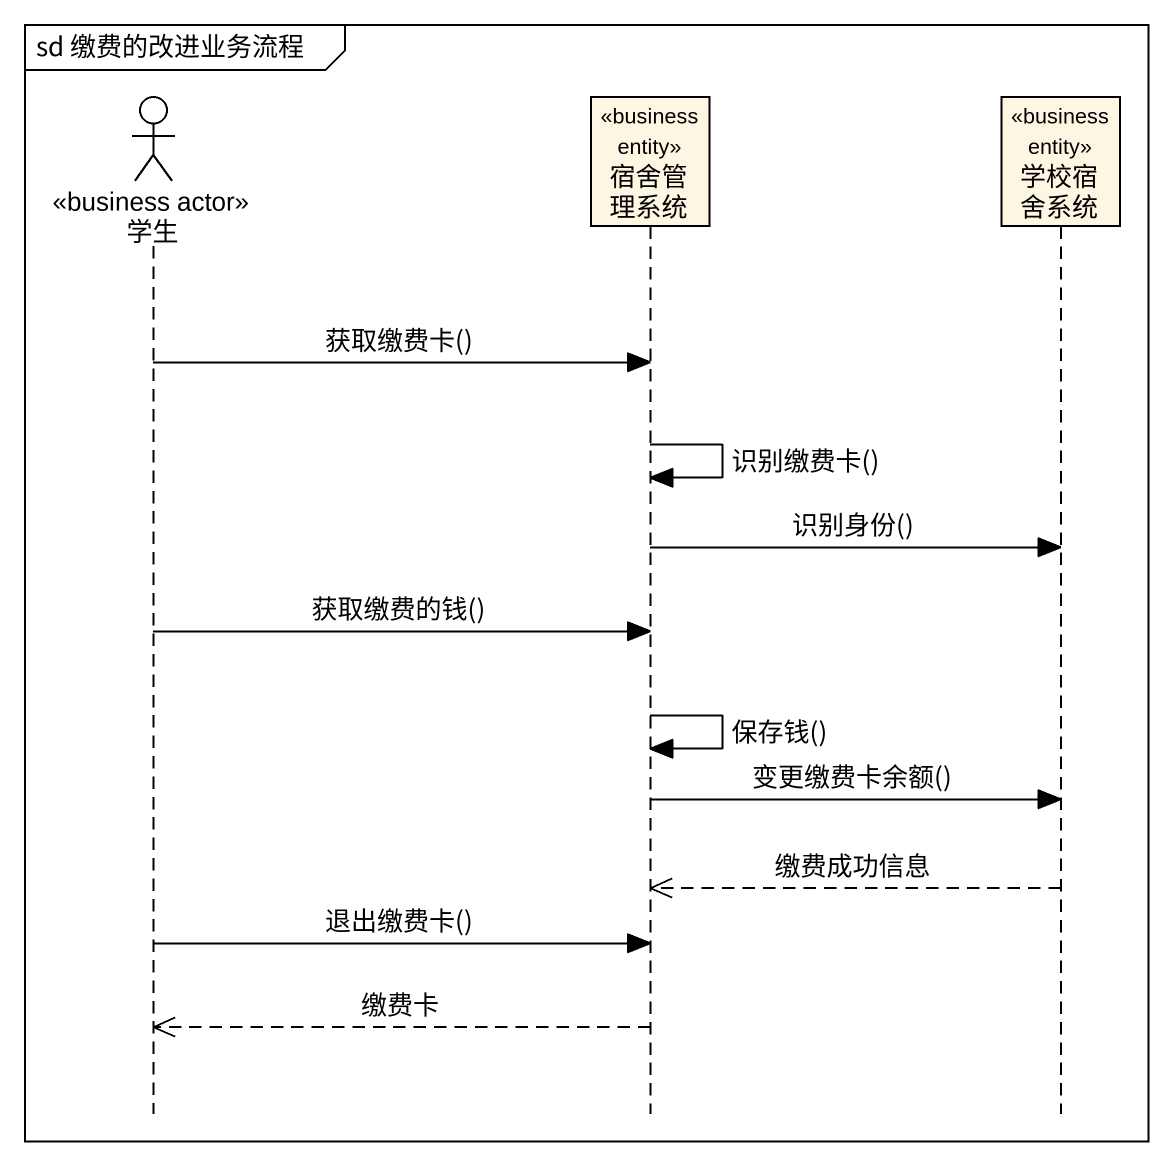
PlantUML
@startuml
mainframe sd 缴费的改进业务流程
hide footbox
actor 学生 <<business actor>>
participant 宿舍管理系统 <<business entity>>
participant 学校宿舍系统 <<business entity>>

学生 -> 宿舍管理系统 : 获取缴费卡()
宿舍管理系统 -> 宿舍管理系统 : 识别缴费卡()
宿舍管理系统 -> 学校宿舍系统 : 识别身份()
学生 -> 宿舍管理系统 : 获取缴费的钱()
宿舍管理系统 -> 宿舍管理系统 : 保存钱()
宿舍管理系统 -> 学校宿舍系统 : 变更缴费卡余额()
学校宿舍系统 -->> 宿舍管理系统 : 缴费成功信息
学生 -> 宿舍管理系统 : 退出缴费卡()
宿舍管理系统 -->> 学生 : 缴费卡
@enduml
